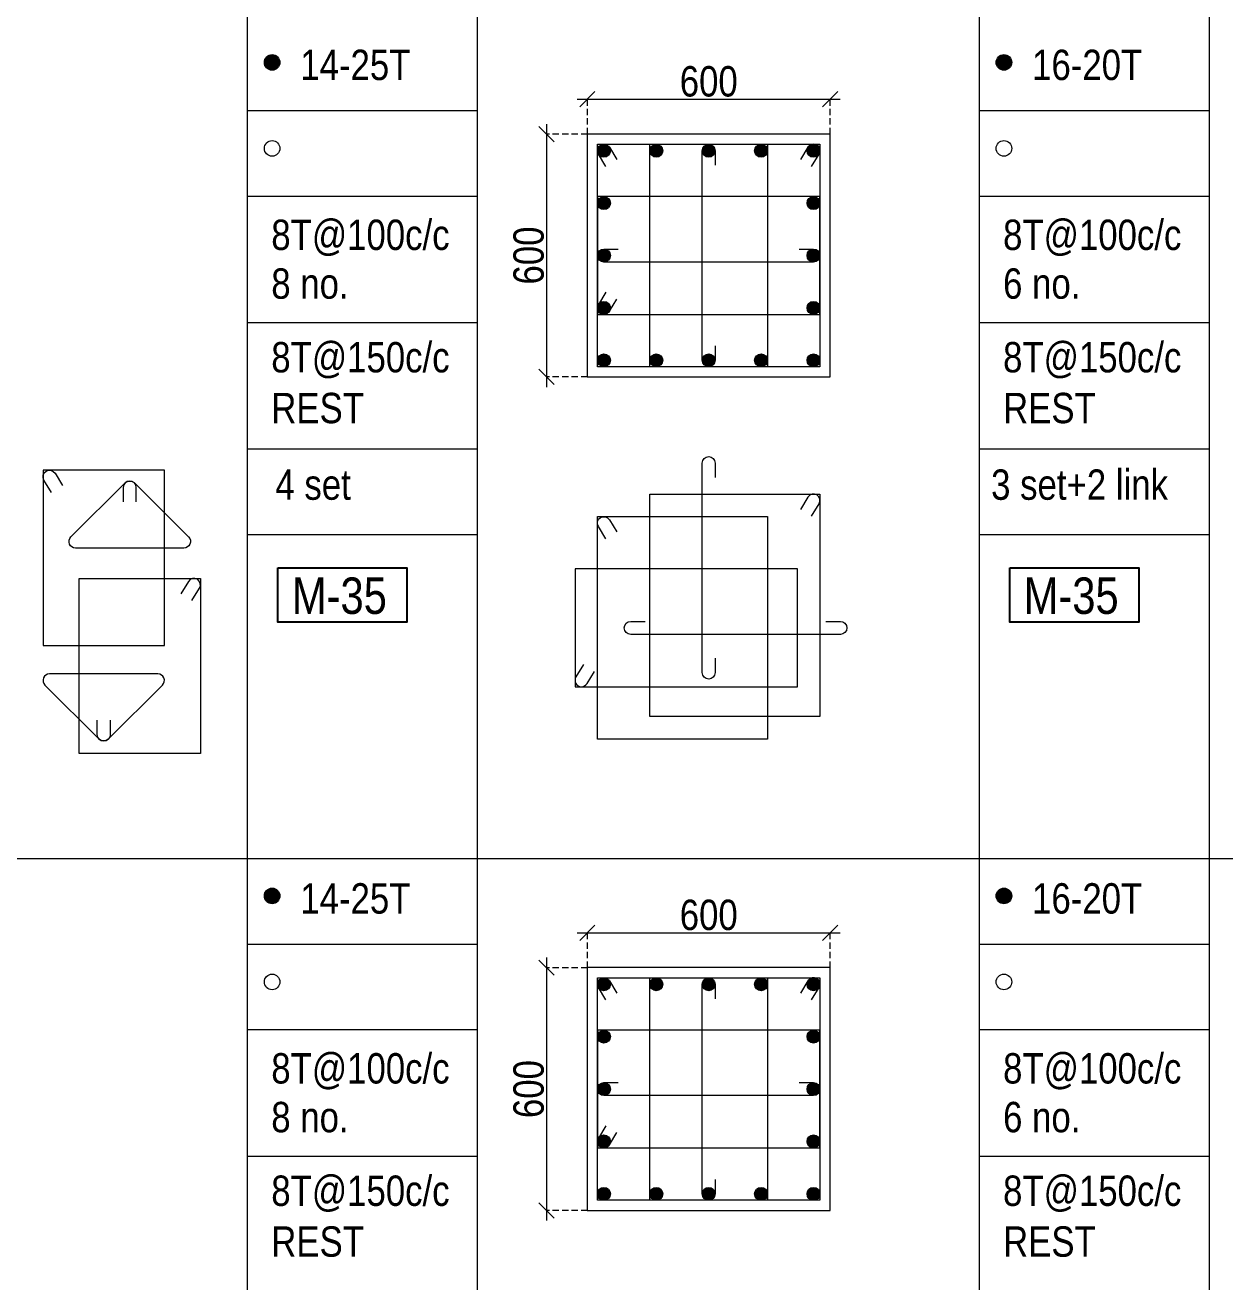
# Model space of a CAD drawing. Header units: millimetres. Extents: x 1112055 to 3390982, y -148532 to 766891.
# Drawn here: x 2574108 to 2585967, y 620519 to 632943 of the extents above; entities that cross this region are included whole.
import ezdxf
from ezdxf.enums import TextEntityAlignment as Align

# ---------------------------------------------------------------- set-up
doc = ezdxf.new("R2010")
doc.units = ezdxf.units.MM
doc.header["$PDMODE"] = 35
doc.header["$PDSIZE"] = -25
doc.linetypes.add('DASHED2', pattern=[0.375, 0.25, -0.125])
doc.linetypes.add('Hidden', pattern=[9.525, 6.35, -3.175])
for name, color, linetype, lineweight in [('B COL. SIZE DIM', 220, 'Continuous', 25), ('B COLSCH', 204, 'Continuous', 20), ('B COLUMN', 1, 'Hidden', 9), ('B STEEL', 34, 'Continuous', 15)]:
    doc.layers.add(name, color=color, linetype=linetype, lineweight=lineweight)
doc.layers.add('B TEXT', color=7, linetype='Continuous')
doc.styles.add('dim inside', font='romans.shx', dxfattribs={"width": 0.8, "height": 125})
doc.styles.add('SWINC', font='swissc.ttf')
doc.dimstyles.new('dim inside', dxfattribs={"dimtxt": 125, "dimasz": 100, "dimexe": 0, "dimexo": 0, "dimgap": 10, "dimtad": 0, "dimdec": 0, "dimzin": 0, "dimdsep": 46, "dimtxsty": 'dim inside', "dimblk": 'SMALL', "dimcen": 0.09, "dimadec": 0, "dimazin": 0, "dimtfac": 1, "dimtdec": 0, "dimtofl": 0, "dimtmove": 0, "dimatfit": 3, "dimfxl": 1, "dimtolj": 1, "dimtzin": 0, "dimarcsym": 2})

# ---------------------------------------------------------------- blocks, each defined once
blk = doc.blocks.new('_Oblique')
at = {"color": 0, "linetype": 'ByBlock', "lineweight": -2}
blk.add_line((-0.5, -0.5), (0.5, 0.5), dxfattribs=at)
blk = doc.blocks.new('*D5607')
at = {"layer": 'B COL. SIZE DIM', "color": 250, "lineweight": 9, "ltscale": 250, "transparency": 16777216}
blk.add_line((2579565, 623970), (2582165, 623970), dxfattribs=at)
at = {"layer": 'B COL. SIZE DIM', "color": 250, "linetype": 'DASHED2', "lineweight": 9, "ltscale": 250, "transparency": 16777216}
for p, q in [((2579665, 623625), (2579665, 623970)), ((2582065, 623625), (2582065, 623970))]:
    blk.add_line(p, q, dxfattribs=at)
at = {"layer": 'Defpoints', "color": 0, "lineweight": 40, "transparency": 16777216}
for p in [(2582065, 623970), (2579665, 623625), (2582065, 623625)]:
    blk.add_point(p, dxfattribs=at)
at = {"layer": 'B COL. SIZE DIM', "color": 250, "lineweight": 9, "transparency": 16777216, "xscale": 150, "yscale": 150, "zscale": 150, "rotation": 180}
blk.add_blockref('_Oblique', (2579665, 623970), dxfattribs=at)
at = {"layer": 'B COL. SIZE DIM', "color": 250, "lineweight": 9, "transparency": 16777216, "xscale": 150, "yscale": 150, "zscale": 150}
blk.add_blockref('_Oblique', (2582065, 623970), dxfattribs=at)
at = {"layer": 'B COL. SIZE DIM', "color": 6, "transparency": 16777216, "insert": (2580865, 624145), "char_height": 300, "attachment_point": 5, "style": 'SWINC'}
blk.add_mtext('\\A1;600', dxfattribs=at)
blk = doc.blocks.new('*D5608')
at = {"layer": 'B COL. SIZE DIM', "color": 250, "lineweight": 9, "ltscale": 250, "transparency": 16777216}
blk.add_line((2579261, 623725), (2579261, 621125), dxfattribs=at)
at = {"layer": 'B COL. SIZE DIM', "color": 250, "linetype": 'DASHED2', "lineweight": 9, "ltscale": 250, "transparency": 16777216}
for p, q in [((2579665, 623625), (2579261, 623625)), ((2579665, 621225), (2579261, 621225))]:
    blk.add_line(p, q, dxfattribs=at)
at = {"layer": 'Defpoints', "color": 0, "lineweight": 40, "transparency": 16777216}
for p in [(2579665, 623625), (2579261, 621225), (2579665, 621225)]:
    blk.add_point(p, dxfattribs=at)
at = {"layer": 'B COL. SIZE DIM', "color": 250, "lineweight": 9, "transparency": 16777216, "xscale": 150, "yscale": 150, "zscale": 150}
for p, rotation in [((2579261, 623625), 90), ((2579261, 621225), 270)]:
    blk.add_blockref('_Oblique', p, dxfattribs=dict(at, rotation=rotation))
at = {"layer": 'B COL. SIZE DIM', "color": 6, "transparency": 16777216, "insert": (2579086, 622425), "char_height": 300, "attachment_point": 5, "rotation": 90, "style": 'SWINC'}
blk.add_mtext('\\A1;600', dxfattribs=at)
blk = doc.blocks.new('*D5609')
at = {"layer": 'B COL. SIZE DIM', "color": 250, "lineweight": 9, "ltscale": 250, "transparency": 16777216}
blk.add_line((2579565, 632210), (2582165, 632210), dxfattribs=at)
at = {"layer": 'B COL. SIZE DIM', "color": 250, "linetype": 'DASHED2', "lineweight": 9, "ltscale": 250, "transparency": 16777216}
for p, q in [((2579665, 631865), (2579665, 632210)), ((2582065, 631865), (2582065, 632210))]:
    blk.add_line(p, q, dxfattribs=at)
at = {"layer": 'Defpoints', "color": 0, "lineweight": 40, "transparency": 16777216}
for p in [(2582065, 632210), (2579665, 631865), (2582065, 631865)]:
    blk.add_point(p, dxfattribs=at)
at = {"layer": 'B COL. SIZE DIM', "color": 250, "lineweight": 9, "transparency": 16777216, "xscale": 150, "yscale": 150, "zscale": 150, "rotation": 180}
blk.add_blockref('_Oblique', (2579665, 632210), dxfattribs=at)
at = {"layer": 'B COL. SIZE DIM', "color": 250, "lineweight": 9, "transparency": 16777216, "xscale": 150, "yscale": 150, "zscale": 150}
blk.add_blockref('_Oblique', (2582065, 632210), dxfattribs=at)
at = {"layer": 'B COL. SIZE DIM', "color": 6, "transparency": 16777216, "insert": (2580865, 632385), "char_height": 300, "attachment_point": 5, "style": 'SWINC'}
blk.add_mtext('\\A1;600', dxfattribs=at)
blk = doc.blocks.new('*D5610')
at = {"layer": 'B COL. SIZE DIM', "color": 250, "lineweight": 9, "ltscale": 250, "transparency": 16777216}
blk.add_line((2579261, 631965), (2579261, 629365), dxfattribs=at)
at = {"layer": 'B COL. SIZE DIM', "color": 250, "linetype": 'DASHED2', "lineweight": 9, "ltscale": 250, "transparency": 16777216}
for p, q in [((2579665, 631865), (2579261, 631865)), ((2579665, 629465), (2579261, 629465))]:
    blk.add_line(p, q, dxfattribs=at)
at = {"layer": 'Defpoints', "color": 0, "lineweight": 40, "transparency": 16777216}
for p in [(2579665, 631865), (2579261, 629465), (2579665, 629465)]:
    blk.add_point(p, dxfattribs=at)
at = {"layer": 'B COL. SIZE DIM', "color": 250, "lineweight": 9, "transparency": 16777216, "xscale": 150, "yscale": 150, "zscale": 150}
for p, rotation in [((2579261, 631865), 90), ((2579261, 629465), 270)]:
    blk.add_blockref('_Oblique', p, dxfattribs=dict(at, rotation=rotation))
at = {"layer": 'B COL. SIZE DIM', "color": 6, "transparency": 16777216, "insert": (2579086, 630665), "char_height": 300, "attachment_point": 5, "rotation": 90, "style": 'SWINC'}
blk.add_mtext('\\A1;600', dxfattribs=at)

msp = doc.modelspace()

# ---------------------------------------------------------------- hatches: boundary and pattern name
at = {"layer": 'B STEEL', "lineweight": 9, "ltscale": 0.5}
h = msp.add_hatch(color=34, dxfattribs=at)
edge = h.paths.add_edge_path()
edge.add_arc((2576549.4, 632574.2), 76.8, 0, 360)
h = msp.add_hatch(color=34, dxfattribs=at)
edge = h.paths.add_edge_path()
edge.add_arc((2583783, 632574.2), 76.8, 0, 360)
h = msp.add_hatch(color=34, dxfattribs=at)
edge = h.paths.add_edge_path()
edge.add_arc((2579828.6, 631701), 64, 0, 360)
h = msp.add_hatch(color=34, dxfattribs=at)
edge = h.paths.add_edge_path()
edge.add_arc((2580346.6, 631701), 64, 180, 540, ccw=False)
h = msp.add_hatch(color=34, dxfattribs=at)
edge = h.paths.add_edge_path()
edge.add_arc((2580864.6, 631701), 64, 180, 540, ccw=False)
h = msp.add_hatch(color=34, dxfattribs=at)
edge = h.paths.add_edge_path()
edge.add_arc((2581382.6, 631701), 64, 180, 540, ccw=False)
h = msp.add_hatch(color=34, dxfattribs=at)
edge = h.paths.add_edge_path()
edge.add_arc((2581900.6, 631701), 64, 180, 540, ccw=False)
h = msp.add_hatch(color=34, dxfattribs=at)
edge = h.paths.add_edge_path()
edge.add_arc((2579828.6, 631183), 64, 180, 540, ccw=False)
h = msp.add_hatch(color=34, dxfattribs=at)
edge = h.paths.add_edge_path()
edge.add_arc((2581900.6, 631183), 64, 180, 540, ccw=False)
h = msp.add_hatch(color=34, dxfattribs=at)
edge = h.paths.add_edge_path()
edge.add_arc((2579828.6, 630665.1), 64, 180, 540, ccw=False)
h = msp.add_hatch(color=34, dxfattribs=at)
edge = h.paths.add_edge_path()
edge.add_arc((2581900.6, 630665.1), 64, 180, 540, ccw=False)
h = msp.add_hatch(color=34, dxfattribs=at)
edge = h.paths.add_edge_path()
edge.add_arc((2579828.6, 630147.1), 64, 180, 540, ccw=False)
h = msp.add_hatch(color=34, dxfattribs=at)
edge = h.paths.add_edge_path()
edge.add_arc((2581900.6, 630147.1), 64, 180, 540, ccw=False)
h = msp.add_hatch(color=34, dxfattribs=at)
edge = h.paths.add_edge_path()
edge.add_arc((2579828.6, 629629.1), 64, 0, 360, ccw=False)
h = msp.add_hatch(color=34, dxfattribs=at)
edge = h.paths.add_edge_path()
edge.add_arc((2580346.6, 629629.1), 64, 180, 540, ccw=False)
h = msp.add_hatch(color=34, dxfattribs=at)
edge = h.paths.add_edge_path()
edge.add_arc((2580864.6, 629629.1), 64, 180, 540, ccw=False)
h = msp.add_hatch(color=34, dxfattribs=at)
edge = h.paths.add_edge_path()
edge.add_arc((2581382.6, 629629.1), 64, 180, 540, ccw=False)
h = msp.add_hatch(color=34, dxfattribs=at)
edge = h.paths.add_edge_path()
edge.add_arc((2581900.6, 629629.1), 64, -180, 180)
h = msp.add_hatch(color=34, dxfattribs=at)
edge = h.paths.add_edge_path()
edge.add_arc((2576549.4, 624334.4), 76.8, 0, 360)
h = msp.add_hatch(color=34, dxfattribs=at)
edge = h.paths.add_edge_path()
edge.add_arc((2583783, 624334.4), 76.8, 0, 360)
h = msp.add_hatch(color=34, dxfattribs=at)
edge = h.paths.add_edge_path()
edge.add_arc((2579828.6, 623461.2), 64, 0, 360)
h = msp.add_hatch(color=34, dxfattribs=at)
edge = h.paths.add_edge_path()
edge.add_arc((2580346.6, 623461.2), 64, 180, 540, ccw=False)
h = msp.add_hatch(color=34, dxfattribs=at)
edge = h.paths.add_edge_path()
edge.add_arc((2580864.6, 623461.2), 64, 180, 540, ccw=False)
h = msp.add_hatch(color=34, dxfattribs=at)
edge = h.paths.add_edge_path()
edge.add_arc((2581382.6, 623461.2), 64, 180, 540, ccw=False)
h = msp.add_hatch(color=34, dxfattribs=at)
edge = h.paths.add_edge_path()
edge.add_arc((2581900.6, 623461.2), 64, 180, 540, ccw=False)
h = msp.add_hatch(color=34, dxfattribs=at)
edge = h.paths.add_edge_path()
edge.add_arc((2579828.6, 622943.2), 64, 180, 540, ccw=False)
h = msp.add_hatch(color=34, dxfattribs=at)
edge = h.paths.add_edge_path()
edge.add_arc((2581900.6, 622943.2), 64, 180, 540, ccw=False)
h = msp.add_hatch(color=34, dxfattribs=at)
edge = h.paths.add_edge_path()
edge.add_arc((2579828.6, 622425.2), 64, 180, 540, ccw=False)
h = msp.add_hatch(color=34, dxfattribs=at)
edge = h.paths.add_edge_path()
edge.add_arc((2581900.6, 622425.2), 64, 180, 540, ccw=False)
h = msp.add_hatch(color=34, dxfattribs=at)
edge = h.paths.add_edge_path()
edge.add_arc((2579828.6, 621907.2), 64, 180, 540, ccw=False)
h = msp.add_hatch(color=34, dxfattribs=at)
edge = h.paths.add_edge_path()
edge.add_arc((2581900.6, 621907.2), 64, 180, 540, ccw=False)
h = msp.add_hatch(color=34, dxfattribs=at)
edge = h.paths.add_edge_path()
edge.add_arc((2579828.6, 621389.2), 64, 0, 360, ccw=False)
h = msp.add_hatch(color=34, dxfattribs=at)
edge = h.paths.add_edge_path()
edge.add_arc((2580346.6, 621389.2), 64, 180, 540, ccw=False)
h = msp.add_hatch(color=34, dxfattribs=at)
edge = h.paths.add_edge_path()
edge.add_arc((2580864.6, 621389.2), 64, 180, 540, ccw=False)
h = msp.add_hatch(color=34, dxfattribs=at)
edge = h.paths.add_edge_path()
edge.add_arc((2581382.6, 621389.2), 64, 180, 540, ccw=False)
h = msp.add_hatch(color=34, dxfattribs=at)
edge = h.paths.add_edge_path()
edge.add_arc((2581900.6, 621389.2), 64, -180, 180)

# ---------------------------------------------------------------- linework, layer by layer
at = {"layer": 'B COLSCH', "color": 250, "lineweight": 0}
for p, q in [((2576303.1, 649422.2), (2576303.1, 583503.5)), ((2578577.5, 649422.2), (2578577.5, 574628.3)), ((2583536.7, 649422.2), (2583536.7, 583503.5)), ((2585811.1, 649422.2), (2585811.1, 574628.3)), ((2576303.1, 632097.5), (2578577.5, 632097.5)), ((2583536.7, 632097.5), (2585811.1, 632097.5)), ((2576303.1, 631252.5), (2578577.5, 631252.5)), ((2583536.7, 631252.5), (2585811.1, 631252.5)), ((2576303.1, 630002.8), (2578577.5, 630002.8)), ((2583536.7, 630002.8), (2585811.1, 630002.8)), ((2576303.1, 628753), (2578577.5, 628753)), ((2583536.7, 628753), (2585811.1, 628753)), ((2576303.1, 627908), (2578577.5, 627908)), ((2583536.7, 627908), (2585811.1, 627908)), ((2487307.1, 624702.7), (2667535.6, 624702.7)), ((2576303.1, 623857.7), (2578577.5, 623857.7)), ((2583536.7, 623857.7), (2585811.1, 623857.7)), ((2576303.1, 623012.7), (2578577.5, 623012.7)), ((2583536.7, 623012.7), (2585811.1, 623012.7)), ((2576303.1, 621762.9), (2578577.5, 621762.9)), ((2583536.7, 621762.9), (2585811.1, 621762.9))]:
    msp.add_line(p, q, dxfattribs=at)
at = {"layer": 'B COLUMN', "color": 1, "linetype": 'ByBlock', "lineweight": 20}
for points in [[(2579664.6, 629465.1), (2582064.6, 629465.1), (2582064.6, 631865.1), (2579664.6, 631865.1)], [(2579664.6, 621225.2), (2582064.6, 621225.2), (2582064.6, 623625.2), (2579664.6, 623625.2)]]:
    msp.add_lwpolyline(points, close=True, dxfattribs=at)
at = {"layer": 'B STEEL', "color": 34, "lineweight": 9, "ltscale": 0.5}
for points in [[(2579848.9, 631546), (2579774.1, 631667.5, -1), (2579883.1, 631734.6), (2579957.9, 631613.1)], [(2580928.6, 629771.7), (2580928.6, 629629.1, -1), (2580800.6, 629629.1), (2580800.6, 631701, -1), (2580928.6, 631701), (2580928.6, 631558.4)], [(2581880.3, 631546), (2581955.1, 631667.5, 1), (2581846.1, 631734.6), (2581771.3, 631613.1)], [(2581757.9, 630729.1), (2581900.6, 630729.1, -1), (2581900.6, 630601), (2579828.6, 630601, -1), (2579828.6, 630729.1), (2579971.3, 630729.1)], [(2579848.9, 630302.1), (2579774.1, 630180.6, 1), (2579883.1, 630113.5), (2579957.9, 630235)], [(2580928.6, 626684.2), (2580928.6, 626541.6, -1), (2580800.6, 626541.6), (2580800.6, 628613.5, -1), (2580928.6, 628613.5), (2580928.6, 628470.9)], [(2574368.9, 628323.3), (2574294.2, 628444.8, -1), (2574403.2, 628511.9), (2574478, 628390.5)], [(2575206.2, 628229.3), (2575206.2, 628371.9, 1), (2575078.1, 628371.9), (2575078.1, 628229.3)], [(2581880.3, 628088.2), (2581955.1, 628209.7, 1), (2581846.1, 628276.8), (2581771.3, 628155.3)], [(2579848.9, 627865.1), (2579774.1, 627986.6, -1), (2579883.1, 628053.7), (2579957.9, 627932.3)], [(2575756.4, 627254.6), (2575831.1, 627376, 1), (2575722.1, 627443.2), (2575647.3, 627321.7)], [(2582023.5, 627048.2), (2582166.2, 627048.2, -1), (2582166.2, 626920.2), (2580094.2, 626920.2, -1), (2580094.2, 627048.2), (2580236.8, 627048.2)], [(2579627.6, 626621.2), (2579552.8, 626499.8, 1), (2579661.9, 626432.7), (2579736.6, 626554.1)], [(2574948.7, 626072.7), (2574948.7, 625930.1, -1), (2574820.6, 625930.1), (2574820.6, 626072.7)], [(2579848.9, 623306.2), (2579774.1, 623427.6, -1), (2579883.1, 623494.7), (2579957.9, 623373.3)], [(2580928.6, 621531.9), (2580928.6, 621389.2, -1), (2580800.6, 621389.2), (2580800.6, 623461.2, -1), (2580928.6, 623461.2), (2580928.6, 623318.5)], [(2581880.3, 623306.2), (2581955.1, 623427.6, 1), (2581846.1, 623494.7), (2581771.3, 623373.3)], [(2581757.9, 622489.2), (2581900.6, 622489.2, -1), (2581900.6, 622361.2), (2579828.6, 622361.2, -1), (2579828.6, 622489.2), (2579971.3, 622489.2)], [(2579848.9, 622062.3), (2579774.1, 621940.8, 1), (2579883.1, 621873.7), (2579957.9, 621995.1)]]:
    msp.add_lwpolyline(points, format="xyb", dxfattribs=at)
for points in [[(2581446.6, 631765.1), (2581446.6, 629565.1), (2579764.6, 629565.1), (2579764.6, 631765.1)], [(2581964.6, 631765.1), (2581964.6, 629565.1), (2580282.6, 629565.1), (2580282.6, 631765.1)], [(2579764.6, 630083), (2581964.6, 630083), (2581964.6, 631247.1), (2579764.6, 631247.1)], [(2574284.7, 626811.2), (2575484.7, 626811.2), (2575484.7, 628542.4), (2574284.7, 628542.4)], [(2581964.6, 628307.3), (2581964.6, 626107.3), (2580282.6, 626107.3), (2580282.6, 628307.3)], [(2581446.6, 628084.2), (2581446.6, 625884.2), (2579764.6, 625884.2), (2579764.6, 628084.2)], [(2579543.3, 626402.2), (2581743.3, 626402.2), (2581743.3, 627566.2), (2579543.3, 627566.2)], [(2574640.6, 627473.6), (2575840.6, 627473.6), (2575840.6, 625742.4), (2574640.6, 625742.4)], [(2581446.6, 623525.2), (2581446.6, 621325.2), (2579764.6, 621325.2), (2579764.6, 623525.2)], [(2581964.6, 623525.2), (2581964.6, 621325.2), (2580282.6, 621325.2), (2580282.6, 623525.2)], [(2579764.6, 621843.2), (2581964.6, 621843.2), (2581964.6, 623007.2), (2579764.6, 623007.2)]]:
    msp.add_lwpolyline(points, close=True, dxfattribs=at)
for points in [[(2575187.3, 628417.2), (2575723.3, 627882.9, -0.6687154), (2575678.1, 627773.5), (2574606.2, 627773.5, -0.6687154), (2574561, 627882.9), (2575096.9, 628417.2, -0.4133445)], [(2574929.9, 625884.8), (2575465.8, 626419.2, 0.6687154), (2575420.6, 626528.5), (2574348.7, 626528.5, 0.6687154), (2574303.5, 626419.2), (2574839.5, 625884.8, 0.4133445)]]:
    msp.add_lwpolyline(points, format="xyb", close=True, dxfattribs=at)
for centre, radius in [((2576549.4, 632574.2), 76.8), ((2583783, 632574.2), 76.8), ((2576549.4, 631723.9), 76.8), ((2579828.6, 631701), 64), ((2580346.6, 631701), 64), ((2580864.6, 631701), 64), ((2581382.6, 631701), 64), ((2581900.6, 631701), 64), ((2583783, 631723.9), 76.8), ((2579828.6, 631183), 64), ((2581900.6, 631183), 64), ((2579828.6, 630665.1), 64), ((2581900.6, 630665.1), 64), ((2579828.6, 630147.1), 64), ((2581900.6, 630147.1), 64), ((2579828.6, 629629.1), 64), ((2580346.6, 629629.1), 64), ((2580864.6, 629629.1), 64), ((2581382.6, 629629.1), 64), ((2581900.6, 629629.1), 64), ((2576549.4, 624334.4), 76.8), ((2583783, 624334.4), 76.8), ((2576549.4, 623484.1), 76.8), ((2583783, 623484.1), 76.8), ((2579828.6, 623461.2), 64), ((2580346.6, 623461.2), 64), ((2580864.6, 623461.2), 64), ((2581382.6, 623461.2), 64), ((2581900.6, 623461.2), 64), ((2579828.6, 622943.2), 64), ((2581900.6, 622943.2), 64), ((2579828.6, 622425.2), 64), ((2581900.6, 622425.2), 64), ((2579828.6, 621907.2), 64), ((2581900.6, 621907.2), 64), ((2579828.6, 621389.2), 64), ((2580346.6, 621389.2), 64), ((2580864.6, 621389.2), 64), ((2581382.6, 621389.2), 64), ((2581900.6, 621389.2), 64)]:
    msp.add_circle(centre, radius, dxfattribs=at)
at = {"layer": 'B TEXT', "color": 1}
for points in [[(2576606.8, 627579), (2577881.4, 627579), (2577881.4, 627041), (2576606.8, 627041)], [(2583840.3, 627579), (2585114.9, 627579), (2585114.9, 627041), (2583840.3, 627041)]]:
    msp.add_lwpolyline(points, close=True, dxfattribs=at)

# ---------------------------------------------------------------- texts
at = {"layer": 'B TEXT', "style": 'SWINC'}
for s, p in [('14-25T', (2576827.9, 632399.7)), ('16-20T', (2584061.5, 632399.7)), ('8T@100c/c', (2576541, 630719.8)), ('8T@100c/c', (2583774.5, 630719.8)), ('8 no.', (2576541, 630238)), ('6 no.', (2583774.5, 630238)), ('8T@150c/c', (2576541, 629509.9)), ('8T@150c/c', (2583774.5, 629509.9)), ('REST', (2576541, 629007.5)), ('REST', (2583774.5, 629007.5)), ('4 set', (2576581.5, 628250.5)), ('3 set+2 link', (2583656.2, 628250.5)), ('14-25T', (2576827.9, 624159.8)), ('16-20T', (2584061.5, 624159.8)), ('8T@100c/c', (2576541, 622480)), ('8T@100c/c', (2583774.5, 622480)), ('8 no.', (2576541, 621998.2)), ('6 no.', (2583774.5, 621998.2)), ('8T@150c/c', (2576541, 621270.1)), ('8T@150c/c', (2583774.5, 621270.1)), ('REST', (2576541, 620767.7)), ('REST', (2583774.5, 620767.7))]:
    msp.add_text(s, height=300, dxfattribs=at).set_placement(p)
at = {"layer": 'B TEXT', "color": 1, "style": 'SWINC'}
for p in [(2576744.2, 627014.4), (2583977.7, 627014.4)]:
    msp.add_text('M-35', height=360, dxfattribs=at).set_placement(p, align=Align.BOTTOM_LEFT)

# ---------------------------------------------------------------- dimensions: what is measured, and where the dimension line sits
at = {"layer": 'B COL. SIZE DIM', "color": 250, "ltscale": 250}
for base, p1, p2, picture, middle in [((2582064.6, 632210), (2579664.6, 631865.1), (2582064.6, 631865.1), '*D5609', (2580864.6, 632385)), ((2582064.6, 623970.2), (2579664.6, 623625.2), (2582064.6, 623625.2), '*D5607', (2580864.6, 624145.2))]:
    dim = msp.add_linear_dim(base=base, p1=p1, p2=p2, dimstyle='dim inside', override={"dimtxt": 300, "dimasz": 150, "dimgap": 25, "dimtad": 3, "dimlfac": 0.25, "dimtxsty": 'SWINC', "dimblk1": 'Oblique', "dimblk2": 'Oblique', "dimsah": 1, "dimdle": 100, "dimclrd": 250, "dimclre": 250, "dimclrt": 6, "dimfxl": 1000, "dimlwd": 9, "dimlwe": 9}, dxfattribs=at)
    dim.commit()
    dim.dimension.update_dxf_attribs({"geometry": picture, "text_midpoint": middle})
for base, p1, p2, picture, middle in [((2579260.7, 629465.1), (2579664.6, 631865.1), (2579664.6, 629465.1), '*D5610', (2579085.7, 630665.1)), ((2579260.7, 621225.2), (2579664.6, 623625.2), (2579664.6, 621225.2), '*D5608', (2579085.7, 622425.2))]:
    dim = msp.add_linear_dim(base=base, p1=p1, p2=p2, angle=90, dimstyle='dim inside', override={"dimtxt": 300, "dimasz": 150, "dimgap": 25, "dimtad": 3, "dimlfac": 0.25, "dimtxsty": 'SWINC', "dimblk1": 'Oblique', "dimblk2": 'Oblique', "dimsah": 1, "dimdle": 100, "dimclrd": 250, "dimclre": 250, "dimclrt": 6, "dimfxl": 1000, "dimlwd": 9, "dimlwe": 9}, dxfattribs=at)
    dim.commit()
    dim.dimension.update_dxf_attribs({"geometry": picture, "text_midpoint": middle})

doc.saveas('drawing.dxf')
